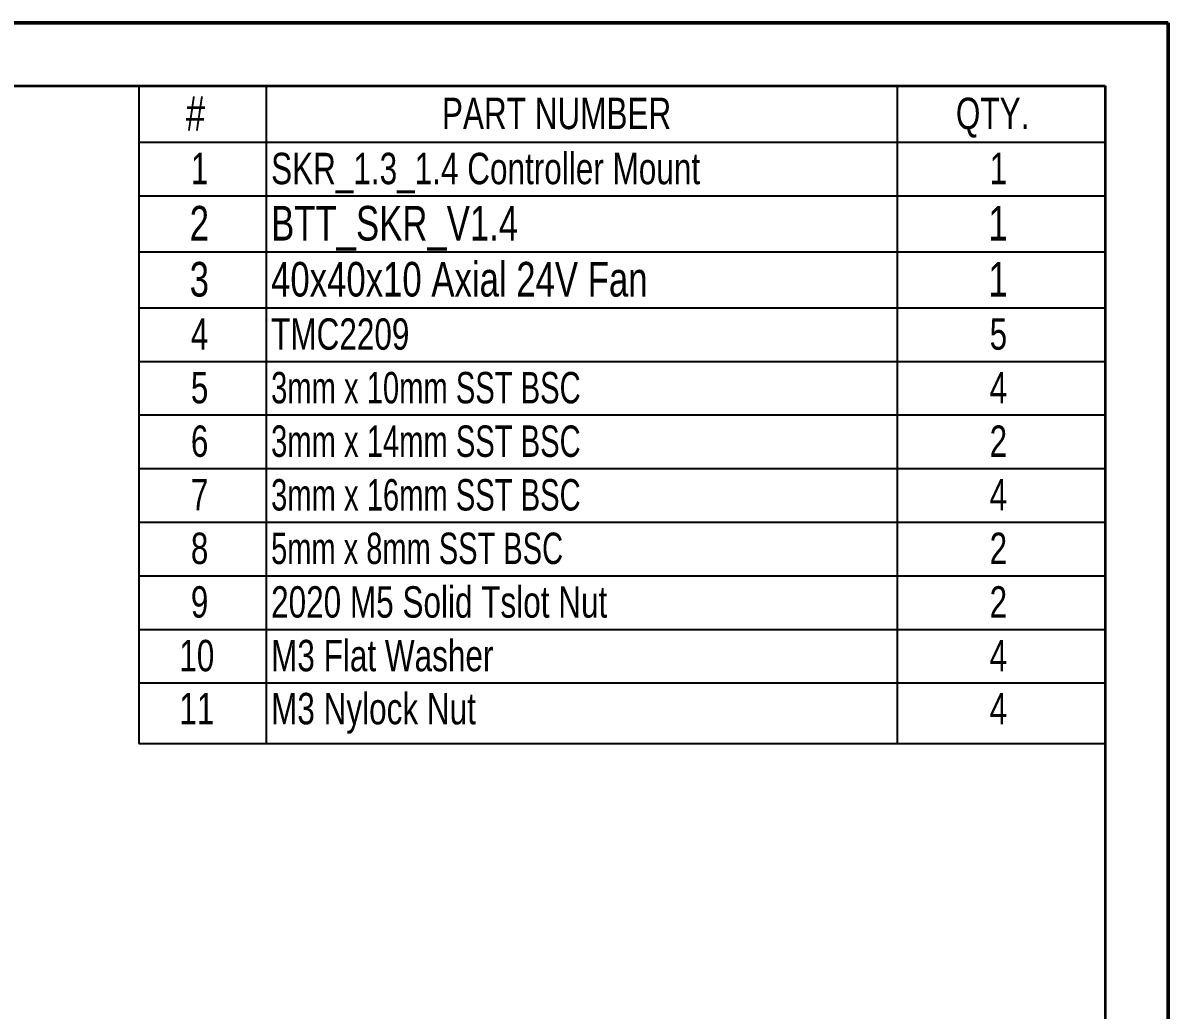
# Model space of a CAD drawing. Header units: millimetres. Extents: x 0 to 279, y 0 to 216.
# Drawn here: x 163.6 to 279.4, y 116.1 to 215.9 of the extents above; entities that cross this region are included whole.
import ezdxf

# ---------------------------------------------------------------- set-up
doc = ezdxf.new("R2010")
doc.units = ezdxf.units.MM
doc.layers.add('PAGE_BORDER', color=7, linetype='Continuous')
doc.layers.add('TITLE_BLOCK_BORDER', color=7, linetype='Continuous')
doc.styles.add('SLDTEXTSTYLE0', font='TXT', dxfattribs={"width": 0.75})
doc.styles.add('SLDTEXTSTYLE1', font='TXT', dxfattribs={"width": 0.691176})
doc.styles.add('SLDTEXTSTYLE3', font='TXT', dxfattribs={"width": 0.694444})

# ---------------------------------------------------------------- blocks, each defined once
blk = doc.blocks.new('SW_TABLEANNOTATION_15')
at = {"layer": 'TITLE_BLOCK_BORDER', "color": 0}
for p, q in [((0, 0), (0, -66.47)), ((97.7, 0), (0, 0)), ((12.88, 0), (12.88, -5.72)), ((76.66, 0), (76.66, -5.72)), ((97.7, -66.47), (97.7, 0)), ((0, -5.72), (97.7, -5.72)), ((12.88, -5.72), (12.88, -66.47)), ((76.66, -5.72), (76.66, -66.47)), ((0, -11.13), (97.7, -11.13)), ((0, -16.79), (97.7, -16.79)), ((0, -22.45), (97.7, -22.45)), ((0, -27.86), (97.7, -27.86)), ((0, -33.28), (97.7, -33.28)), ((0, -38.7), (97.7, -38.7)), ((0, -44.11), (97.7, -44.11)), ((0, -49.53), (97.7, -49.53)), ((0, -54.95), (97.7, -54.95)), ((0, -60.36), (97.7, -60.36)), ((0, -66.47), (97.7, -66.47))]:
    blk.add_line(p, q, dxfattribs=at)
at = {"layer": 'TITLE_BLOCK_BORDER', "color": 0, "attachment_point": 1}
for s, insert, char_height, style in [('#', (4.76, -1.05), 3.5, 'SLDTEXTSTYLE0'), ('PART NUMBER', (30.65, -1.21), 3.175, 'SLDTEXTSTYLE0'), ('QTY.', (82.6, -1.21), 3.175, 'SLDTEXTSTYLE0'), ('1', (5.27, -6.78), 3.17, 'SLDTEXTSTYLE0'), ('SKR_1.3_1.4 Controller Mount', (13.38, -6.78), 3.175, 'SLDTEXTSTYLE0'), ('1', (86.01, -6.78), 3.17, 'SLDTEXTSTYLE0'), ('2', (5.15, -12.15), 3.5, 'SLDTEXTSTYLE0'), ('BTT_SKR_V1.4', (13.38, -12.15), 3.5, 'SLDTEXTSTYLE0'), ('1', (85.89, -12.15), 3.5, 'SLDTEXTSTYLE0'), ('3', (5.15, -17.81), 3.5, 'SLDTEXTSTYLE0'), ('40x40x10 Axial 24V Fan', (13.38, -17.81), 3.5, 'SLDTEXTSTYLE0'), ('1', (85.89, -17.81), 3.5, 'SLDTEXTSTYLE0'), ('4', (5.27, -23.51), 3.17, 'SLDTEXTSTYLE0'), ('TMC2209', (13.38, -23.51), 3.175, 'SLDTEXTSTYLE0'), ('5', (86.01, -23.51), 3.17, 'SLDTEXTSTYLE0'), ('5', (5.27, -28.93), 3.17, 'SLDTEXTSTYLE0'), ('3mm x 10mm SST BSC', (13.38, -28.93), 3.175, 'SLDTEXTSTYLE3'), ('4', (86.01, -28.93), 3.17, 'SLDTEXTSTYLE0'), ('6', (5.27, -34.34), 3.17, 'SLDTEXTSTYLE0'), ('3mm x 14mm SST BSC', (13.38, -34.34), 3.175, 'SLDTEXTSTYLE3'), ('2', (86.01, -34.34), 3.17, 'SLDTEXTSTYLE0'), ('7', (5.27, -39.76), 3.17, 'SLDTEXTSTYLE0'), ('3mm x 16mm SST BSC', (13.38, -39.76), 3.175, 'SLDTEXTSTYLE3'), ('4', (86.01, -39.76), 3.17, 'SLDTEXTSTYLE0'), ('8', (5.27, -45.17), 3.17, 'SLDTEXTSTYLE0'), ('5mm x 8mm SST BSC', (13.38, -45.17), 3.175, 'SLDTEXTSTYLE1'), ('2', (86.01, -45.17), 3.17, 'SLDTEXTSTYLE0'), ('9', (5.27, -50.59), 3.17, 'SLDTEXTSTYLE0'), ('2020 M5 Solid Tslot Nut', (13.38, -50.59), 3.175, 'SLDTEXTSTYLE0'), ('2', (86.01, -50.59), 3.17, 'SLDTEXTSTYLE0'), ('10', (4.1, -56.01), 3.175, 'SLDTEXTSTYLE0'), ('M3 Flat Washer', (13.38, -56.01), 3.175, 'SLDTEXTSTYLE0'), ('4', (86.01, -56.01), 3.17, 'SLDTEXTSTYLE0'), ('M3 Nylock Nut', (13.38, -61.37), 3.175, 'SLDTEXTSTYLE0'), ('11', (4.1, -61.37), 3.175, 'SLDTEXTSTYLE0'), ('4', (86.01, -61.37), 3.17, 'SLDTEXTSTYLE0')]:
    blk.add_mtext(s, dxfattribs=dict(at, insert=insert, char_height=char_height, style=style))

msp = doc.modelspace()

# ---------------------------------------------------------------- linework, layer by layer
at = {"color": 7, "linetype": 'Continuous', "lineweight": 50}
for p in [(0, 215.9), (279.4, 0)]:
    msp.add_line(p, (279.4, 215.9), dxfattribs=at)
at = {"layer": 'PAGE_BORDER', "lineweight": 35}
for p, q in [((6.35, 209.55), (273.05, 209.55)), ((273.05, 209.55), (273.05, 6.35))]:
    msp.add_line(p, q, dxfattribs=at)

# ---------------------------------------------------------------- block references
at = {"layer": 'TITLE_BLOCK_BORDER'}
msp.add_blockref('SW_TABLEANNOTATION_15', (175.35, 209.55), dxfattribs=at)

doc.saveas('drawing.dxf')
